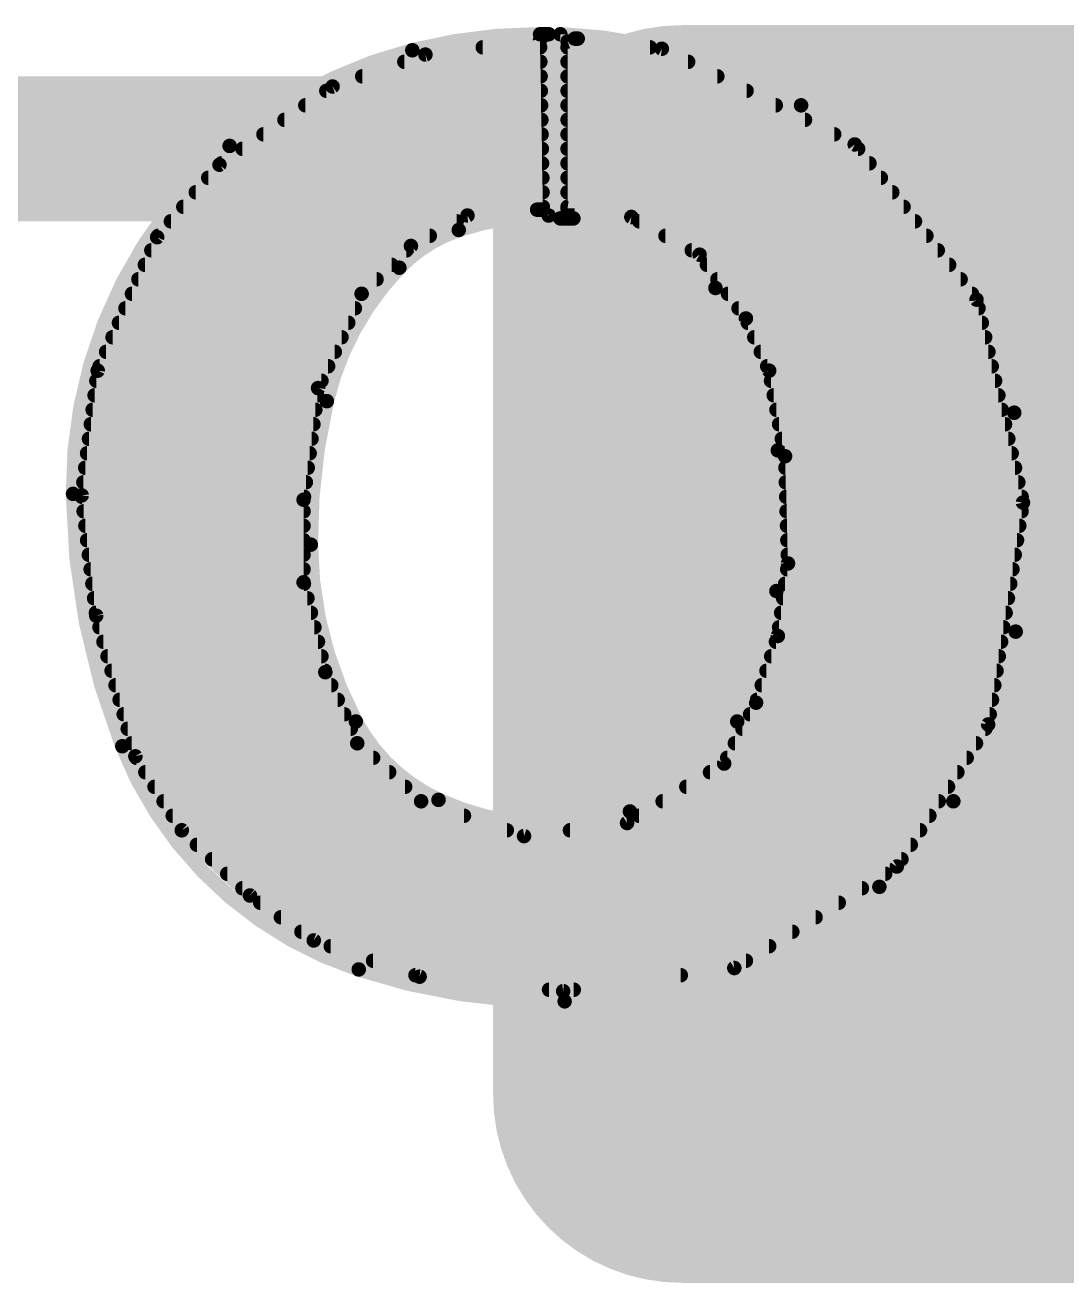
# Model space of a CAD drawing. Extents: x -128 to 56, y -3 to 18.
# Drawn here: x 21.867 to 23.691, y 10.713 to 12.917 of the extents above; entities that cross this region are included whole.
import ezdxf

# ---------------------------------------------------------------- set-up
doc = ezdxf.new("R2010")
doc.units = 0
for name, color, linetype in [('1', 12, 'CONTINUOUS'), ('16', 132, 'CONTINUOUS'), ('22', 53, 'CONTINUOUS'), ('29', 253, 'CONTINUOUS'), ('31', 253, 'CONTINUOUS')]:
    doc.layers.add(name, color=color, linetype=linetype)

# ---------------------------------------------------------------- blocks, each defined once
blk = doc.blocks.new('RECT320000X384000R30')
at = {"const_width": 0.3}
blk.add_lwpolyline([(0.85, -0.9), (0.85, 0.9, 0.4142), (0.7, 1.05), (-0.7, 1.05, 0.4142), (-0.85, 0.9), (-0.85, -0.9, 0.4142), (-0.7, -1.05), (0.7, -1.05, 0.4142)], format="xyb", close=True, dxfattribs=at)
blk.add_solid([(-0.7254, -0.9254), (0.7254, -0.9254), (-0.7254, 0.9254), (0.7254, 0.9254)])
blk = doc.blocks.new('RECT352512X416512R30')
at = {"const_width": 0.3305}
blk.add_lwpolyline([(0.9364, -0.9711), (0.9364, 0.9711, 0.4142), (0.7711, 1.1364), (-0.7711, 1.1364, 0.4142), (-0.9364, 0.9711), (-0.9364, -0.9711, 0.4142), (-0.7711, -1.1364), (0.7711, -1.1364, 0.4142)], format="xyb", close=True, dxfattribs=at)
blk.add_solid([(-0.7965, -0.9965), (0.7965, -0.9965), (-0.7965, 0.9965), (0.7965, 0.9965)])

msp = doc.modelspace()

# ---------------------------------------------------------------- linework, layer by layer
at = {"layer": '16', "const_width": 0.254}
msp.add_lwpolyline([(5.08, 12.7), (44.45, 12.7)], dxfattribs=at)
at = {"layer": '22'}
for points, const_width in [([(22.7686, 12.9007, 0.0624), (22.545, 12.8727)], 0.0254), ([(22.7686, 12.907, 1), (22.7686, 12.8944)], 0.0127), ([(22.7686, 12.8944, 1), (22.7686, 12.907)], 0.0127), ([(22.7902, 12.9007, 1), (22.7774, 12.9007)], 0.0127), ([(22.7838, 12.8944, 1), (22.7838, 12.907)], 0.0127), ([(22.8105, 12.9007, 1), (22.7978, 12.9007)], 0.0127), ([(23.2258, 12.7762, 0.1246), (22.8041, 12.9007)], 0.0254), ([(22.8043, 12.907, 1), (22.8039, 12.8944)], 0.0127), ([(22.6683, 12.8841, 1), (22.6683, 12.8715)], 0.0127), ([(22.7749, 12.8906, 1), (22.7623, 12.8904)], 0.0127), ([(22.7694, 12.8842, 1), (22.7678, 12.8968)], 0.0127), ([(22.7688, 12.8715, 1), (22.7688, 12.8841)], 0.0127), ([(22.8232, 12.888, 1), (22.8104, 12.888)], 0.0127), ([(22.8145, 12.8939, 1), (22.8191, 12.8821)], 0.0127), ([(22.8168, 12.8841, 1), (22.8168, 12.8715)], 0.0127), ([(22.8295, 12.8994, 1), (22.8295, 12.8867)], 0.0127), ([(22.8318, 12.8871, 1), (22.8272, 12.8989)], 0.0127), ([(22.8354, 12.8993, 1), (22.8338, 12.8867)], 0.0127), ([(22.8346, 12.8867, 1), (22.8346, 12.8994)], 0.0127), ([(22.9611, 12.8715, 1), (22.9611, 12.8841)], 0.0127), ([(22.545, 12.8727, 0.1172), (22.225, 12.7051)], 0.0254), ([(22.5434, 12.8789, 1), (22.5466, 12.8665)], 0.0127), ([(22.5466, 12.8665, 1), (22.5434, 12.8789)], 0.0127), ([(22.5671, 12.8714, 1), (22.5687, 12.8588)], 0.0127), ([(22.57, 12.8591, 1), (22.5658, 12.8711)], 0.0127), ([(22.9847, 12.881, 1), (22.9791, 12.8696)], 0.0127), ([(22.9811, 12.869, 1), (22.9827, 12.8816)], 0.0127), ([(22.531, 12.8588, 1), (22.531, 12.8461)], 0.0127), ([(22.7692, 12.8461, 1), (22.7692, 12.8588)], 0.0127), ([(22.8168, 12.8588, 1), (22.8168, 12.8461)], 0.0127), ([(23.028, 12.8461, 1), (23.028, 12.8588)], 0.0127), ([(22.4571, 12.8333, 1), (22.4571, 12.8207)], 0.0127), ([(22.7697, 12.8207, 1), (22.7697, 12.8333)], 0.0127), ([(22.8168, 12.8333, 1), (22.8168, 12.8207)], 0.0127), ([(23.0792, 12.8207, 1), (23.0792, 12.8333)], 0.0127), ([(22.3943, 12.8079, 1), (22.3943, 12.7953)], 0.0127), ([(22.4032, 12.8152, 1), (22.4074, 12.8032)], 0.0127), ([(22.4089, 12.804, 1), (22.4017, 12.8144)], 0.0127), ([(22.7701, 12.7953, 1), (22.7701, 12.8079)], 0.0127), ([(22.8168, 12.8079, 1), (22.8168, 12.7953)], 0.0127), ([(23.1304, 12.7953, 1), (23.1304, 12.8079)], 0.0127), ([(22.3576, 12.7826, 1), (22.3576, 12.7699)], 0.0127), ([(22.7705, 12.7699, 1), (22.7705, 12.7826)], 0.0127), ([(22.8168, 12.7826, 1), (22.8168, 12.7699)], 0.0127), ([(23.1815, 12.7699, 1), (23.1815, 12.7826)], 0.0127), ([(23.5991, 12.2377, 0.2183), (23.2258, 12.7762)], 0.0254), ([(23.229, 12.7817, 1), (23.2226, 12.7707)], 0.0127), ([(23.2226, 12.7707, 1), (23.229, 12.7817)], 0.0127), ([(22.3209, 12.7571, 1), (22.3209, 12.7445)], 0.0127), ([(22.771, 12.7445, 1), (22.771, 12.7571)], 0.0127), ([(22.8168, 12.7571, 1), (22.8168, 12.7445)], 0.0127), ([(23.2327, 12.7445, 1), (23.2327, 12.7571)], 0.0127), ([(22.2842, 12.7317, 1), (22.2842, 12.7191)], 0.0127), ([(22.7714, 12.7191, 1), (22.7714, 12.7317)], 0.0127), ([(22.8168, 12.7317, 1), (22.8168, 12.7191)], 0.0127), ([(23.2838, 12.7191, 1), (23.2838, 12.7317)], 0.0127), ([(22.225, 12.7051, 0.2195), (21.9507, 12.0955)], 0.0254), ([(22.2208, 12.7099, 1), (22.2292, 12.7003)], 0.0127), ([(22.2292, 12.7003, 1), (22.2208, 12.7099)], 0.0127), ([(23.3247, 12.7115, 1), (23.3147, 12.7037)], 0.0127), ([(23.3169, 12.7019, 1), (23.3225, 12.7133)], 0.0127), ([(22.2475, 12.7064, 1), (22.2475, 12.6937)], 0.0127), ([(22.7718, 12.6937, 1), (22.7718, 12.7064)], 0.0127), ([(22.8168, 12.7064, 1), (22.8168, 12.6937)], 0.0127), ([(23.3257, 12.6937, 1), (23.3257, 12.7064)], 0.0127), ([(22.2036, 12.6773, 1), (22.2108, 12.6669)], 0.0127), ([(22.212, 12.668, 1), (22.2024, 12.6762)], 0.0127), ([(22.2108, 12.6809, 1), (22.2108, 12.6683)], 0.0127), ([(22.7722, 12.6683, 1), (22.7722, 12.6809)], 0.0127), ([(22.8168, 12.6809, 1), (22.8168, 12.6683)], 0.0127), ([(23.3456, 12.6683, 1), (23.3456, 12.6809)], 0.0127), ([(22.1875, 12.6555, 1), (22.1875, 12.6429)], 0.0127), ([(22.7727, 12.6429, 1), (22.7727, 12.6555)], 0.0127), ([(22.8168, 12.6555, 1), (22.8168, 12.6429)], 0.0127), ([(23.3656, 12.6429, 1), (23.3656, 12.6555)], 0.0127), ([(22.1657, 12.6302, 1), (22.1657, 12.6175)], 0.0127), ([(22.7731, 12.6175, 1), (22.7731, 12.6302)], 0.0127), ([(22.8168, 12.6302, 1), (22.8168, 12.6175)], 0.0127), ([(23.3855, 12.6175, 1), (23.3855, 12.6302)], 0.0127), ([(22.1438, 12.6047, 1), (22.1438, 12.5921)], 0.0127), ([(22.7635, 12.5997, 1), (22.7635, 12.587)], 0.0127), ([(22.764, 12.587, 1), (22.763, 12.5996)], 0.0127), ([(22.7735, 12.5921, 1), (22.7735, 12.6047)], 0.0127), ([(22.7736, 12.587, 1), (22.7736, 12.5997)], 0.0127), ([(22.8168, 12.6047, 1), (22.8168, 12.5921)], 0.0127), ([(22.8177, 12.6022, 1), (22.8159, 12.5896)], 0.0127), ([(23.4054, 12.5921, 1), (23.4054, 12.6047)], 0.0127), ([(22.122, 12.5793, 1), (22.122, 12.5667)], 0.0127), ([(22.7838, 12.5832, 0.0828), (22.6263, 12.5578)], 0.0254), ([(22.6227, 12.5667, 1), (22.6227, 12.5793)], 0.0127), ([(22.6411, 12.5895, 1), (22.6421, 12.5769)], 0.0127), ([(22.6446, 12.5776, 1), (22.6386, 12.5888)], 0.0127), ([(22.7673, 12.5932, 1), (22.7799, 12.5934)], 0.0127), ([(22.7774, 12.5832, 1), (22.7902, 12.5832)], 0.0127), ([(22.7838, 12.5769, 1), (22.7838, 12.5895)], 0.0127), ([(22.8041, 12.5845, 1), (22.8041, 12.5718)], 0.0127), ([(22.7978, 12.5781, 1), (22.8105, 12.5781)], 0.0127), ([(22.8104, 12.5959, 1), (22.8232, 12.5959)], 0.0127), ([(23.0759, 12.4562, 0.2316), (22.827, 12.5781)], 0.0254), ([(22.827, 12.5844, 1), (22.827, 12.5718)], 0.0127), ([(22.827, 12.5718, 1), (22.827, 12.5845)], 0.0127), ([(22.9317, 12.5862, 1), (22.9255, 12.575)], 0.0127), ([(22.9277, 12.5743, 1), (22.9295, 12.5869)], 0.0127), ([(22.9423, 12.5793, 1), (22.9423, 12.5667)], 0.0127), ([(23.4254, 12.5667, 1), (23.4254, 12.5793)], 0.0127), ([(22.1001, 12.554, 1), (22.1001, 12.5413)], 0.0127), ([(22.6263, 12.5578, 0.1209), (22.5222, 12.4917)], 0.0254), ([(22.5755, 12.5413, 1), (22.5755, 12.554)], 0.0127), ([(22.6243, 12.5638, 1), (22.6283, 12.5518)], 0.0127), ([(22.6283, 12.5518, 1), (22.6243, 12.5638)], 0.0127), ([(22.9883, 12.554, 1), (22.9883, 12.5413)], 0.0127), ([(23.4453, 12.5413, 1), (23.4453, 12.554)], 0.0127), ([(22.0932, 12.5492, 1), (22.1028, 12.541)], 0.0127), ([(22.1038, 12.5425, 1), (22.0922, 12.5477)], 0.0127), ([(22.5395, 12.5354, 1), (22.5455, 12.5242)], 0.0127), ([(22.5469, 12.5252, 1), (22.5381, 12.5344)], 0.0127), ([(22.0878, 12.5285, 1), (22.0878, 12.5159)], 0.0127), ([(22.5347, 12.5159, 1), (22.5347, 12.5285)], 0.0127), ([(23.0343, 12.5285, 1), (23.0343, 12.5159)], 0.0127), ([(23.0531, 12.5183, 1), (23.0429, 12.5109)], 0.0127), ([(23.0449, 12.509, 1), (23.0511, 12.5202)], 0.0127), ([(23.4653, 12.5159, 1), (23.4653, 12.5285)], 0.0127), ([(22.0765, 12.5031, 1), (22.0765, 12.4905)], 0.0127), ([(22.5222, 12.4917, 0.1342), (22.3952, 12.258)], 0.0254), ([(22.5085, 12.4905, 1), (22.5085, 12.5031)], 0.0127), ([(22.5176, 12.4961, 1), (22.5268, 12.4873)], 0.0127), ([(22.5268, 12.4873, 1), (22.5176, 12.4961)], 0.0127), ([(23.0609, 12.5031, 1), (23.0609, 12.4905)], 0.0127), ([(23.4852, 12.4905, 1), (23.4852, 12.5031)], 0.0127), ([(22.0652, 12.4778, 1), (22.0652, 12.4651)], 0.0127), ([(22.4823, 12.4651, 1), (22.4823, 12.4778)], 0.0127), ([(23.0794, 12.4778, 1), (23.0794, 12.4651)], 0.0127), ([(23.5052, 12.4651, 1), (23.5052, 12.4778)], 0.0127), ([(22.0539, 12.4523, 1), (22.0539, 12.4397)], 0.0127), ([(22.4517, 12.4506, 1), (22.4605, 12.4414)], 0.0127), ([(22.4619, 12.4433, 1), (22.4503, 12.4487)], 0.0127), ([(22.4561, 12.4397, 1), (22.4561, 12.4523)], 0.0127), ([(23.1851, 12.1717, 0.1478), (23.0759, 12.4562)], 0.0254), ([(23.0809, 12.4601, 1), (23.0709, 12.4523)], 0.0127), ([(23.0709, 12.4523, 1), (23.0809, 12.4601)], 0.0127), ([(23.0978, 12.4523, 1), (23.0978, 12.4397)], 0.0127), ([(23.5251, 12.4397, 1), (23.5251, 12.4523)], 0.0127), ([(22.0425, 12.4269, 1), (22.0425, 12.4143)], 0.0127), ([(22.4444, 12.4143, 1), (22.4444, 12.4269)], 0.0127), ([(23.1163, 12.4269, 1), (23.1163, 12.4143)], 0.0127), ([(23.5393, 12.4372, 1), (23.5269, 12.4344)], 0.0127), ([(23.5281, 12.4319, 1), (23.5381, 12.4397)], 0.0127), ([(23.5366, 12.4143, 1), (23.5366, 12.4269)], 0.0127), ([(22.0312, 12.4016, 1), (22.0312, 12.3889)], 0.0127), ([(22.4327, 12.3889, 1), (22.4327, 12.4016)], 0.0127), ([(23.135, 12.4054, 1), (23.1234, 12.4002)], 0.0127), ([(23.1241, 12.3991, 1), (23.1343, 12.4065)], 0.0127), ([(23.1326, 12.4016, 1), (23.1326, 12.3889)], 0.0127), ([(23.5424, 12.3889, 1), (23.5424, 12.4016)], 0.0127), ([(22.0199, 12.3762, 1), (22.0199, 12.3635)], 0.0127), ([(22.4209, 12.3635, 1), (22.4209, 12.3762)], 0.0127), ([(23.1439, 12.3762, 1), (23.1439, 12.3635)], 0.0127), ([(23.5482, 12.3635, 1), (23.5482, 12.3762)], 0.0127), ([(22.0086, 12.3507, 1), (22.0086, 12.3381)], 0.0127), ([(22.4092, 12.3381, 1), (22.4092, 12.3507)], 0.0127), ([(23.1552, 12.3507, 1), (23.1552, 12.3381)], 0.0127), ([(23.554, 12.3381, 1), (23.554, 12.3507)], 0.0127), ([(22.0002, 12.3106, 1), (21.9876, 12.3122)], 0.0127), ([(21.9881, 12.314, 1), (21.9997, 12.3088)], 0.0127), ([(21.9973, 12.3254, 1), (21.9973, 12.3127)], 0.0127), ([(22.3975, 12.3127, 1), (22.3975, 12.3254)], 0.0127), ([(23.1665, 12.3254, 1), (23.1665, 12.3127)], 0.0127), ([(23.1761, 12.3126, 1), (23.1637, 12.3102)], 0.0127), ([(23.1641, 12.3088, 1), (23.1757, 12.314)], 0.0127), ([(23.5598, 12.3127, 1), (23.5598, 12.3254)], 0.0127), ([(21.9916, 12.3, 1), (21.9916, 12.2873)], 0.0127), ([(22.3858, 12.2873, 1), (22.3858, 12.3)], 0.0127), ([(23.1732, 12.3, 1), (23.1732, 12.2873)], 0.0127), ([(23.5656, 12.2873, 1), (23.5656, 12.3)], 0.0127), ([(21.9884, 12.2745, 1), (21.9884, 12.2619)], 0.0127), ([(22.3862, 12.2801, 1), (22.3736, 12.2817)], 0.0127), ([(22.3741, 12.2836, 1), (22.3857, 12.2782)], 0.0127), ([(22.3783, 12.2619, 1), (22.3783, 12.2745)], 0.0127), ([(23.1779, 12.2745, 1), (23.1779, 12.2619)], 0.0127), ([(23.5714, 12.2619, 1), (23.5714, 12.2745)], 0.0127), ([(21.9851, 12.2492, 1), (21.9851, 12.2365)], 0.0127), ([(22.3952, 12.258, 0.0602), (22.3672, 12.0066)], 0.0254), ([(22.375, 12.2365, 1), (22.375, 12.2492)], 0.0127), ([(22.389, 12.2595, 1), (22.4014, 12.2565)], 0.0127), ([(22.4014, 12.2565, 1), (22.389, 12.2595)], 0.0127), ([(23.1827, 12.2492, 1), (23.1827, 12.2365)], 0.0127), ([(23.5772, 12.2365, 1), (23.5772, 12.2492)], 0.0127), ([(23.6017, 11.8542, 0.0851), (23.5991, 12.2377)], 0.0254), ([(23.6054, 12.2388, 1), (23.5928, 12.2366)], 0.0127), ([(21.9819, 12.2238, 1), (21.9819, 12.2111)], 0.0127), ([(22.3717, 12.2111, 1), (22.3717, 12.2238)], 0.0127), ([(23.1874, 12.2238, 1), (23.1874, 12.2111)], 0.0127), ([(23.583, 12.2111, 1), (23.583, 12.2238)], 0.0127), ([(23.5928, 12.2366, 1), (23.6054, 12.2388)], 0.0127), ([(21.9786, 12.1983, 1), (21.9786, 12.1857)], 0.0127), ([(22.3684, 12.1857, 1), (22.3684, 12.1983)], 0.0127), ([(23.1826, 11.9253, 0.0416), (23.1851, 12.1717)], 0.0254), ([(23.1914, 12.1722, 1), (23.1788, 12.1712)], 0.0127), ([(23.1921, 12.1983, 1), (23.1921, 12.1857)], 0.0127), ([(23.5888, 12.1857, 1), (23.5888, 12.1983)], 0.0127), ([(21.9753, 12.173, 1), (21.9753, 12.1603)], 0.0127), ([(22.3651, 12.1603, 1), (22.3651, 12.173)], 0.0127), ([(23.1788, 12.1712, 1), (23.1914, 12.1722)], 0.0127), ([(23.1969, 12.173, 1), (23.1969, 12.1603)], 0.0127), ([(23.2041, 12.1617, 1), (23.1915, 12.1613)], 0.0127), ([(23.1916, 12.1603, 1), (23.204, 12.1627)], 0.0127), ([(23.5946, 12.1603, 1), (23.5946, 12.173)], 0.0127), ([(21.9721, 12.1476, 1), (21.9721, 12.1349)], 0.0127), ([(22.3618, 12.1349, 1), (22.3618, 12.1476)], 0.0127), ([(23.1984, 12.1476, 1), (23.1984, 12.1349)], 0.0127), ([(23.6005, 12.1349, 1), (23.6005, 12.1476)], 0.0127), ([(21.9688, 12.1221, 1), (21.9688, 12.1095)], 0.0127), ([(22.3585, 12.1095, 1), (22.3585, 12.1221)], 0.0127), ([(23.199, 12.1221, 1), (23.199, 12.1095)], 0.0127), ([(23.6063, 12.1095, 1), (23.6063, 12.1221)], 0.0127), ([(21.9507, 12.0955, 0.092), (22.037, 11.6535)], 0.0254), ([(21.957, 12.0956, 1), (21.9444, 12.0954)], 0.0127), ([(21.9444, 12.0954, 1), (21.957, 12.0956)], 0.0127), ([(21.9722, 12.0937, 1), (21.9596, 12.0921)], 0.0127), ([(21.9596, 12.0937, 1), (21.9722, 12.0921)], 0.0127), ([(21.9662, 12.0968, 1), (21.9662, 12.0841)], 0.0127), ([(22.3609, 12.0853, 1), (22.3482, 12.0853)], 0.0127), ([(22.3552, 12.0841, 1), (22.3552, 12.0968)], 0.0127), ([(23.1997, 12.0968, 1), (23.1997, 12.0841)], 0.0127), ([(23.6121, 12.0841, 1), (23.6121, 12.0968)], 0.0127), ([(21.9693, 12.0714, 1), (21.9693, 12.0587)], 0.0127), ([(22.3482, 12.0861, 1), (22.3608, 12.0845)], 0.0127), ([(22.3545, 12.0587, 1), (22.3545, 12.0714)], 0.0127), ([(23.2004, 12.0714, 1), (23.2004, 12.0587)], 0.0127), ([(23.6207, 12.0792, 1), (23.6081, 12.0812)], 0.0127), ([(23.6082, 12.0788, 1), (23.6206, 12.0816)], 0.0127), ([(23.612, 12.0587, 1), (23.612, 12.0714)], 0.0127), ([(21.9723, 12.0459, 1), (21.9723, 12.0333)], 0.0127), ([(22.3545, 12.0333, 1), (22.3545, 12.0459)], 0.0127), ([(23.2011, 12.0459, 1), (23.2011, 12.0333)], 0.0127), ([(23.608, 12.0333, 1), (23.608, 12.0459)], 0.0127), ([(21.9754, 12.0206, 1), (21.9754, 12.0079)], 0.0127), ([(22.3545, 12.0079, 1), (22.3545, 12.0206)], 0.0127), ([(22.3672, 12.0066, 0.1204), (22.446, 11.6967)], 0.0254), ([(22.3735, 12.0067, 1), (22.3609, 12.0065)], 0.0127), ([(22.3609, 12.0065, 1), (22.3735, 12.0067)], 0.0127), ([(23.2018, 12.0206, 1), (23.2018, 12.0079)], 0.0127), ([(23.604, 12.0079, 1), (23.604, 12.0206)], 0.0127), ([(21.9784, 11.9952, 1), (21.9784, 11.9825)], 0.0127), ([(22.3545, 11.9825, 1), (22.3545, 11.9952)], 0.0127), ([(23.2025, 11.9952, 1), (23.2025, 11.9825)], 0.0127), ([(23.2092, 11.9727, 1), (23.1966, 11.9745)], 0.0127), ([(23.6, 11.9825, 1), (23.6, 11.9952)], 0.0127), ([(21.9815, 11.9697, 1), (21.9815, 11.9571)], 0.0127), ([(22.3545, 11.9571, 1), (22.3545, 11.9697)], 0.0127), ([(23.2015, 11.9697, 1), (23.2015, 11.9571)], 0.0127), ([(23.1966, 11.9734, 1), (23.2092, 11.9738)], 0.0127), ([(23.5961, 11.9571, 1), (23.5961, 11.9697)], 0.0127), ([(21.9846, 11.9444, 1), (21.9846, 11.9317)], 0.0127), ([(22.3607, 11.942, 1), (22.3483, 11.939)], 0.0127), ([(22.3482, 11.9405, 1), (22.3609, 11.9405)], 0.0127), ([(22.3551, 11.9317, 1), (22.3551, 11.9444)], 0.0127), ([(23.1979, 11.9444, 1), (23.1979, 11.9317)], 0.0127), ([(23.5921, 11.9317, 1), (23.5921, 11.9444)], 0.0127), ([(21.9876, 11.919, 1), (21.9876, 11.9063)], 0.0127), ([(22.3613, 11.9063, 1), (22.3613, 11.919)], 0.0127), ([(23.114, 11.6967, 0.0995), (23.1826, 11.9253)], 0.0254), ([(23.1763, 11.9259, 1), (23.1889, 11.9247)], 0.0127), ([(23.1889, 11.9247, 1), (23.1763, 11.9259)], 0.0127), ([(23.1944, 11.919, 1), (23.1944, 11.9063)], 0.0127), ([(23.5881, 11.9063, 1), (23.5881, 11.919)], 0.0127), ([(21.9907, 11.8935, 1), (21.9907, 11.8809)], 0.0127), ([(22.3674, 11.8809, 1), (22.3674, 11.8935)], 0.0127), ([(23.1908, 11.8935, 1), (23.1908, 11.8809)], 0.0127), ([(23.5841, 11.8809, 1), (23.5841, 11.8935)], 0.0127), ([(21.9974, 11.8838, 1), (21.9852, 11.8804)], 0.0127), ([(21.985, 11.8813, 1), (21.9976, 11.8829)], 0.0127), ([(21.997, 11.8681, 1), (21.997, 11.8555)], 0.0127), ([(22.3736, 11.8555, 1), (22.3736, 11.8681)], 0.0127), ([(23.1788, 11.8475, 1), (23.1914, 11.8457)], 0.0127), ([(23.1911, 11.8446, 1), (23.1791, 11.8486)], 0.0127), ([(23.1872, 11.8681, 1), (23.1872, 11.8555)], 0.0127), ([(23.4925, 11.557, 0.0949), (23.6017, 11.8542)], 0.0254), ([(23.5801, 11.8555, 1), (23.5801, 11.8681)], 0.0127), ([(23.5954, 11.8552, 1), (23.608, 11.8532)], 0.0127), ([(23.608, 11.8532, 1), (23.5954, 11.8552)], 0.0127), ([(22.004, 11.8428, 1), (22.004, 11.8301)], 0.0127), ([(22.3797, 11.8301, 1), (22.3797, 11.8428)], 0.0127), ([(23.1818, 11.8428, 1), (23.1818, 11.8301)], 0.0127), ([(23.5761, 11.8301, 1), (23.5761, 11.8428)], 0.0127), ([(22.0111, 11.8173, 1), (22.0111, 11.8047)], 0.0127), ([(22.3858, 11.8047, 1), (22.3858, 11.8173)], 0.0127), ([(23.1735, 11.8173, 1), (23.1735, 11.8047)], 0.0127), ([(23.5721, 11.8047, 1), (23.5721, 11.8173)], 0.0127), ([(22.0182, 11.7919, 1), (22.0182, 11.7793)], 0.0127), ([(22.3984, 11.7857, 1), (22.3868, 11.7805)], 0.0127), ([(22.3864, 11.7816, 1), (22.3988, 11.7846)], 0.0127), ([(22.392, 11.7793, 1), (22.392, 11.7919)], 0.0127), ([(23.1652, 11.7919, 1), (23.1652, 11.7793)], 0.0127), ([(23.5682, 11.7793, 1), (23.5682, 11.7919)], 0.0127), ([(22.0252, 11.7666, 1), (22.0252, 11.7539)], 0.0127), ([(22.4029, 11.7539, 1), (22.4029, 11.7666)], 0.0127), ([(23.1569, 11.7666, 1), (23.1569, 11.7539)], 0.0127), ([(23.5642, 11.7539, 1), (23.5642, 11.7666)], 0.0127), ([(22.0323, 11.7411, 1), (22.0323, 11.7285)], 0.0127), ([(22.4143, 11.7285, 1), (22.4143, 11.7411)], 0.0127), ([(23.1487, 11.7411, 1), (23.1487, 11.7285)], 0.0127), ([(23.5602, 11.7285, 1), (23.5602, 11.7411)], 0.0127), ([(22.0394, 11.7157, 1), (22.0394, 11.7031)], 0.0127), ([(22.4257, 11.7031, 1), (22.4257, 11.7157)], 0.0127), ([(23.1364, 11.7157, 1), (23.1364, 11.7031)], 0.0127), ([(23.141, 11.7317, 1), (23.153, 11.7277)], 0.0127), ([(23.1526, 11.7268, 1), (23.1414, 11.7326)], 0.0127), ([(23.5562, 11.7031, 1), (23.5562, 11.7157)], 0.0127), ([(22.446, 11.6967, 0.1633), (22.5908, 11.5595)], 0.0254), ([(22.4516, 11.6997, 1), (22.4404, 11.6937)], 0.0127), ([(22.4404, 11.6937, 1), (22.4516, 11.6997)], 0.0127), ([(22.926, 11.5392, 0.1942), (23.114, 11.6967)], 0.0254), ([(23.1084, 11.6997, 1), (23.1196, 11.6937)], 0.0127), ([(23.1196, 11.6937, 1), (23.1084, 11.6997)], 0.0127), ([(23.5587, 11.6882, 1), (23.5481, 11.695)], 0.0127), ([(22.0465, 11.6904, 1), (22.0465, 11.6777)], 0.0127), ([(22.4371, 11.6777, 1), (22.4371, 11.6904)], 0.0127), ([(23.1231, 11.6904, 1), (23.1231, 11.6777)], 0.0127), ([(23.5471, 11.6926, 1), (23.5597, 11.6906)], 0.0127), ([(23.5485, 11.6777, 1), (23.5485, 11.6904)], 0.0127), ([(22.037, 11.6535, 0.2224), (22.4511, 11.2624)], 0.0254), ([(22.0429, 11.6558, 1), (22.0311, 11.6512)], 0.0127), ([(22.0311, 11.6512, 1), (22.0429, 11.6558)], 0.0127), ([(22.0535, 11.6649, 1), (22.0535, 11.6523)], 0.0127), ([(22.4528, 11.6633, 1), (22.4442, 11.6539)], 0.0127), ([(22.4427, 11.656, 1), (22.4543, 11.6612)], 0.0127), ([(22.4485, 11.6523, 1), (22.4485, 11.6649)], 0.0127), ([(23.1098, 11.6649, 1), (23.1098, 11.6523)], 0.0127), ([(23.5322, 11.6523, 1), (23.5322, 11.6649)], 0.0127), ([(22.0653, 11.6391, 1), (22.0545, 11.6323)], 0.0127), ([(22.0538, 11.634, 1), (22.066, 11.6374)], 0.0127), ([(22.0615, 11.6395, 1), (22.0615, 11.6269)], 0.0127), ([(22.4764, 11.6269, 1), (22.4764, 11.6395)], 0.0127), ([(23.0944, 11.6176, 1), (23.0878, 11.6284)], 0.0127), ([(23.0964, 11.6395, 1), (23.0964, 11.6269)], 0.0127), ([(23.5159, 11.6269, 1), (23.5159, 11.6395)], 0.0127), ([(22.0774, 11.6142, 1), (22.0774, 11.6015)], 0.0127), ([(22.5044, 11.6015, 1), (22.5044, 11.6142)], 0.0127), ([(23.0663, 11.6142, 1), (23.0663, 11.6015)], 0.0127), ([(23.0855, 11.6259, 1), (23.0967, 11.6201)], 0.0127), ([(23.4995, 11.6015, 1), (23.4995, 11.6142)], 0.0127), ([(22.0934, 11.5887, 1), (22.0934, 11.5761)], 0.0127), ([(22.5324, 11.5761, 1), (22.5324, 11.5887)], 0.0127), ([(23.0248, 11.5887, 1), (23.0248, 11.5761)], 0.0127), ([(23.4832, 11.5761, 1), (23.4832, 11.5887)], 0.0127), ([(22.1093, 11.5633, 1), (22.1093, 11.5507)], 0.0127), ([(22.5623, 11.563, 1), (22.5583, 11.551)], 0.0127), ([(22.556, 11.5523, 1), (22.5646, 11.5617)], 0.0127), ([(22.5603, 11.5507, 1), (22.5603, 11.5633)], 0.0127), ([(22.5908, 11.5595, 0.1897), (22.926, 11.5392)], 0.0254), ([(22.5935, 11.5653, 1), (22.5881, 11.5537)], 0.0127), ([(22.5881, 11.5537, 1), (22.5935, 11.5653)], 0.0127), ([(22.9833, 11.5633, 1), (22.9833, 11.5507)], 0.0127), ([(23.3629, 11.4071, 0.0859), (23.4925, 11.557)], 0.0254), ([(23.4669, 11.5507, 1), (23.4669, 11.5633)], 0.0127), ([(23.4979, 11.5537, 1), (23.4871, 11.5603)], 0.0127), ([(22.924, 11.5452, 1), (22.928, 11.5332)], 0.0127), ([(22.928, 11.5332, 1), (22.924, 11.5452)], 0.0127), ([(23.4871, 11.5603, 1), (23.4979, 11.5537)], 0.0127), ([(22.1253, 11.538, 1), (22.1253, 11.5253)], 0.0127), ([(22.6354, 11.5253, 1), (22.6354, 11.538)], 0.0127), ([(22.9177, 11.5243, 1), (22.9243, 11.5135)], 0.0127), ([(22.9218, 11.5126, 1), (22.9202, 11.5252)], 0.0127), ([(22.9418, 11.538, 1), (22.9418, 11.5253)], 0.0127), ([(23.4505, 11.5253, 1), (23.4505, 11.538)], 0.0127), ([(22.1456, 11.5108, 1), (22.1368, 11.5016)], 0.0127), ([(22.1412, 11.5125, 1), (22.1412, 11.4999)], 0.0127), ([(22.1358, 11.5028, 1), (22.1466, 11.5096)], 0.0127), ([(22.7105, 11.4999, 1), (22.7105, 11.5125)], 0.0127), ([(22.7398, 11.5023, 1), (22.7414, 11.4897)], 0.0127), ([(22.7386, 11.49, 1), (22.7426, 11.502)], 0.0127), ([(22.821, 11.5125, 1), (22.821, 11.4999)], 0.0127), ([(23.4342, 11.4999, 1), (23.4342, 11.5125)], 0.0127), ([(22.1677, 11.4871, 1), (22.1677, 11.4745)], 0.0127), ([(23.4179, 11.4745, 1), (23.4179, 11.4871)], 0.0127), ([(22.1943, 11.4618, 1), (22.1943, 11.4491)], 0.0127), ([(23.4016, 11.4491, 1), (23.4016, 11.4618)], 0.0127), ([(22.2208, 11.4363, 1), (22.2208, 11.4237)], 0.0127), ([(23.3731, 11.4237, 1), (23.3731, 11.4363)], 0.0127), ([(23.3881, 11.4461, 1), (23.3987, 11.4393)], 0.0127), ([(23.3968, 11.4373, 1), (23.39, 11.4481)], 0.0127), ([(22.2473, 11.4109, 1), (22.2473, 11.3983)], 0.0127), ([(22.8117, 11.2065, 0.1703), (23.3629, 11.4071)], 0.0254), ([(23.3324, 11.3983, 1), (23.3324, 11.4109)], 0.0127), ([(23.3589, 11.412, 1), (23.3669, 11.4022)], 0.0127), ([(23.3669, 11.4022, 1), (23.3589, 11.412)], 0.0127), ([(22.2643, 11.3971, 1), (22.2569, 11.3867)], 0.0127), ([(22.2562, 11.3873, 1), (22.265, 11.3965)], 0.0127), ([(22.2786, 11.3856, 1), (22.2786, 11.3729)], 0.0127), ([(23.2918, 11.3729, 1), (23.2918, 11.3856)], 0.0127), ([(22.3147, 11.3601, 1), (22.3147, 11.3475)], 0.0127), ([(23.2512, 11.3475, 1), (23.2512, 11.3601)], 0.0127), ([(22.3507, 11.3347, 1), (22.3507, 11.3221)], 0.0127), ([(22.3744, 11.3192, 1), (22.3702, 11.3072)], 0.0127), ([(23.2105, 11.3221, 1), (23.2105, 11.3347)], 0.0127), ([(22.3686, 11.308, 1), (22.376, 11.3184)], 0.0127), ([(22.4021, 11.3094, 1), (22.4021, 11.2967)], 0.0127), ([(23.1699, 11.2967, 1), (23.1699, 11.3094)], 0.0127), ([(22.4762, 11.284, 1), (22.4762, 11.2713)], 0.0127), ([(23.1292, 11.2713, 1), (23.1292, 11.284)], 0.0127), ([(22.4511, 11.2624, 0.083), (22.8117, 11.2065)], 0.0254), ([(22.4531, 11.2684, 1), (22.4491, 11.2564)], 0.0127), ([(22.4491, 11.2564, 1), (22.4531, 11.2684)], 0.0127), ([(22.5504, 11.2585, 1), (22.5504, 11.2459)], 0.0127), ([(22.5583, 11.256, 1), (22.5571, 11.2434)], 0.0127), ([(22.5556, 11.2437, 1), (22.5598, 11.2557)], 0.0127), ([(23.0152, 11.2459, 1), (23.0152, 11.2585)], 0.0127), ([(23.1055, 11.2703, 1), (23.1123, 11.2595)], 0.0127), ([(23.1098, 11.2586, 1), (23.108, 11.2712)], 0.0127), ([(22.7844, 11.2332, 1), (22.7844, 11.2205)], 0.0127), ([(22.8083, 11.2306, 1), (22.8101, 11.218)], 0.0127), ([(22.8086, 11.218, 1), (22.8098, 11.2306)], 0.0127), ([(22.8277, 11.2205, 1), (22.8277, 11.2332)], 0.0127), ([(22.8116, 11.2128, 1), (22.8118, 11.2002)], 0.0127), ([(22.8118, 11.2002, 1), (22.8116, 11.2128)], 0.0127)]:
    msp.add_lwpolyline(points, format="xyb", dxfattribs=dict(at, const_width=const_width))
at = {"layer": '22', "const_width": 0.0254}
for points in [[(22.7838, 12.9007), (22.7686, 12.9007)], [(22.7838, 12.5832), (22.7838, 12.9007)], [(22.8041, 12.9007), (22.8041, 12.5781)], [(22.7686, 12.8905), (22.5679, 12.8651)], [(22.6683, 12.8778), (22.7688, 12.8778)], [(22.7736, 12.5933), (22.7686, 12.8905)], [(22.8295, 12.893), (22.8168, 12.888)], [(22.8168, 12.888), (22.8168, 12.5959)], [(22.8168, 12.8778), (22.9611, 12.8778)], [(22.8346, 12.893), (22.8295, 12.893)], [(22.9819, 12.8753), (22.8346, 12.893)], [(22.5679, 12.8651), (22.4053, 12.8092)], [(23.3197, 12.7076), (22.9819, 12.8753)], [(22.531, 12.8524), (22.7692, 12.8524)], [(22.8168, 12.8524), (23.028, 12.8524)], [(22.4571, 12.827), (22.7697, 12.827)], [(22.8168, 12.827), (23.0792, 12.827)], [(22.4053, 12.8092), (22.2072, 12.6721)], [(22.3943, 12.8016), (22.7701, 12.8016)], [(22.8168, 12.8016), (23.1304, 12.8016)], [(22.3576, 12.7762), (22.7705, 12.7762)], [(22.8168, 12.7762), (23.1815, 12.7762)], [(22.3209, 12.7508), (22.771, 12.7508)], [(22.8168, 12.7508), (23.2327, 12.7508)], [(22.2842, 12.7254), (22.7714, 12.7254)], [(22.8168, 12.7254), (23.2838, 12.7254)], [(23.5331, 12.4358), (23.3197, 12.7076)], [(22.2475, 12.7), (22.7718, 12.7)], [(22.8168, 12.7), (23.3257, 12.7)], [(22.2072, 12.6721), (22.098, 12.5451)], [(22.2108, 12.6746), (22.7722, 12.6746)], [(22.8168, 12.6746), (23.3456, 12.6746)], [(22.1875, 12.6492), (22.7727, 12.6492)], [(22.8168, 12.6492), (23.3656, 12.6492)], [(22.1657, 12.6238), (22.7731, 12.6238)], [(22.8168, 12.6238), (23.3855, 12.6238)], [(22.1438, 12.5984), (22.7735, 12.5984)], [(22.6416, 12.5832), (22.7635, 12.5933)], [(22.7635, 12.5933), (22.7736, 12.5933)], [(22.8168, 12.5984), (23.4054, 12.5984)], [(22.8168, 12.5959), (22.9286, 12.5806)], [(22.122, 12.573), (22.6227, 12.573)], [(22.5425, 12.5298), (22.6416, 12.5832)], [(22.8041, 12.5781), (22.827, 12.5781)], [(22.9286, 12.5806), (23.048, 12.5146)], [(22.9423, 12.573), (23.4254, 12.573)], [(22.1001, 12.5476), (22.5755, 12.5476)], [(22.9883, 12.5476), (23.4453, 12.5476)], [(22.098, 12.5451), (21.9939, 12.3114)], [(22.4561, 12.446), (22.5425, 12.5298)], [(22.0878, 12.5222), (22.5347, 12.5222)], [(23.0343, 12.5222), (23.4653, 12.5222)], [(23.048, 12.5146), (23.1292, 12.4028)], [(22.0765, 12.4968), (22.5085, 12.4968)], [(23.0609, 12.4968), (23.4852, 12.4968)], [(22.0652, 12.4714), (22.4823, 12.4714)], [(23.0794, 12.4714), (23.5052, 12.4714)], [(22.0539, 12.446), (22.4561, 12.446)], [(22.3799, 12.2809), (22.4561, 12.446)], [(23.0978, 12.446), (23.5251, 12.446)], [(22.0425, 12.4206), (22.4444, 12.4206)], [(23.1163, 12.4206), (23.5366, 12.4206)], [(23.6144, 12.0802), (23.5331, 12.4358)], [(22.0312, 12.3952), (22.4327, 12.3952)], [(23.1292, 12.4028), (23.1699, 12.3114)], [(23.1326, 12.3952), (23.5424, 12.3952)], [(22.0199, 12.3698), (22.4209, 12.3698)], [(23.1439, 12.3698), (23.5482, 12.3698)], [(22.0086, 12.3444), (22.4092, 12.3444)], [(23.1552, 12.3444), (23.554, 12.3444)], [(21.9939, 12.3114), (21.9659, 12.0929)], [(21.9973, 12.319), (22.3975, 12.319)], [(23.1665, 12.319), (23.5598, 12.319)], [(23.1699, 12.3114), (23.1978, 12.1615)], [(21.9916, 12.2936), (22.3858, 12.2936)], [(23.1732, 12.2936), (23.5656, 12.2936)], [(21.9884, 12.2682), (22.3783, 12.2682)], [(22.3545, 12.0853), (22.3799, 12.2809)], [(23.1779, 12.2682), (23.5714, 12.2682)], [(21.9851, 12.2428), (22.375, 12.2428)], [(23.1827, 12.2428), (23.5772, 12.2428)], [(21.9819, 12.2174), (22.3717, 12.2174)], [(23.1874, 12.2174), (23.583, 12.2174)], [(21.9786, 12.192), (22.3684, 12.192)], [(23.1921, 12.192), (23.5888, 12.192)], [(21.9753, 12.1666), (22.3651, 12.1666)], [(23.1969, 12.1666), (23.5946, 12.1666)], [(23.1978, 12.1615), (23.2029, 11.9736)], [(21.9721, 12.1412), (22.3618, 12.1412)], [(23.1984, 12.1412), (23.6005, 12.1412)], [(21.9688, 12.1158), (22.3585, 12.1158)], [(23.199, 12.1158), (23.6063, 12.1158)], [(21.9659, 12.0929), (21.9913, 11.8821)], [(21.9662, 12.0904), (22.3552, 12.0904)], [(22.3545, 11.9405), (22.3545, 12.0853)], [(23.1997, 12.0904), (23.6121, 12.0904)], [(21.9693, 12.065), (22.3545, 12.065)], [(23.2004, 12.065), (23.612, 12.065)], [(23.5534, 11.6916), (23.6144, 12.0802)], [(21.9723, 12.0396), (22.3545, 12.0396)], [(23.2011, 12.0396), (23.608, 12.0396)], [(21.9754, 12.0142), (22.3545, 12.0142)], [(23.2018, 12.0142), (23.604, 12.0142)], [(21.9784, 11.9888), (22.3545, 11.9888)], [(23.2029, 11.9736), (23.1851, 11.8466)], [(23.2025, 11.9888), (23.6, 11.9888)], [(21.9815, 11.9634), (22.3545, 11.9634)], [(23.2015, 11.9634), (23.5961, 11.9634)], [(21.9846, 11.938), (22.3551, 11.938)], [(22.3926, 11.7831), (22.3545, 11.9405)], [(23.1979, 11.938), (23.5921, 11.938)], [(21.9876, 11.9126), (22.3613, 11.9126)], [(23.1944, 11.9126), (23.5881, 11.9126)], [(21.9907, 11.8872), (22.3674, 11.8872)], [(23.1908, 11.8872), (23.5841, 11.8872)], [(21.9913, 11.8821), (22.0599, 11.6357)], [(21.997, 11.8618), (22.3736, 11.8618)], [(23.1851, 11.8466), (23.147, 11.7297)], [(23.1872, 11.8618), (23.5801, 11.8618)], [(22.004, 11.8364), (22.3797, 11.8364)], [(23.1818, 11.8364), (23.5761, 11.8364)], [(22.0111, 11.811), (22.3858, 11.811)], [(23.1735, 11.811), (23.5721, 11.811)], [(22.0182, 11.7856), (22.392, 11.7856)], [(22.4485, 11.6586), (22.3926, 11.7831)], [(23.1652, 11.7856), (23.5682, 11.7856)], [(22.0252, 11.7602), (22.4029, 11.7602)], [(23.1569, 11.7602), (23.5642, 11.7602)], [(22.0323, 11.7348), (22.4143, 11.7348)], [(23.1487, 11.7348), (23.5602, 11.7348)], [(22.0394, 11.7094), (22.4257, 11.7094)], [(23.147, 11.7297), (23.0911, 11.623)], [(23.1364, 11.7094), (23.5562, 11.7094)], [(23.3934, 11.4427), (23.5534, 11.6916)], [(22.0465, 11.684), (22.4371, 11.684)], [(23.1231, 11.684), (23.5485, 11.684)], [(22.0535, 11.6586), (22.4485, 11.6586)], [(22.5603, 11.557), (22.4485, 11.6586)], [(23.1098, 11.6586), (23.5322, 11.6586)], [(22.0599, 11.6357), (22.1412, 11.5062)], [(22.0615, 11.6332), (22.4764, 11.6332)], [(23.0911, 11.623), (22.921, 11.5189)], [(23.0964, 11.6332), (23.5159, 11.6332)], [(22.0774, 11.6078), (22.5044, 11.6078)], [(23.0663, 11.6078), (23.4995, 11.6078)], [(22.0934, 11.5824), (22.5324, 11.5824)], [(23.0248, 11.5824), (23.4832, 11.5824)], [(22.1093, 11.557), (22.5603, 11.557)], [(22.7406, 11.496), (22.5603, 11.557)], [(22.9833, 11.557), (23.4669, 11.557)], [(22.1253, 11.5316), (22.6354, 11.5316)], [(22.921, 11.5189), (22.7406, 11.496)], [(22.9418, 11.5316), (23.4505, 11.5316)], [(22.1412, 11.5062), (22.2606, 11.3919)], [(22.1412, 11.5062), (22.7105, 11.5062)], [(22.821, 11.5062), (23.4342, 11.5062)], [(22.1677, 11.4808), (23.4179, 11.4808)], [(22.1943, 11.4554), (23.4016, 11.4554)], [(22.2208, 11.43), (23.3731, 11.43)], [(23.1089, 11.2649), (23.3934, 11.4427)], [(22.2473, 11.4046), (23.3324, 11.4046)], [(22.2606, 11.3919), (22.3723, 11.3132)], [(22.2786, 11.3792), (23.2918, 11.3792)], [(22.3147, 11.3538), (23.2512, 11.3538)], [(22.3507, 11.3284), (23.2105, 11.3284)], [(22.3723, 11.3132), (22.5577, 11.2497)], [(22.4021, 11.303), (23.1699, 11.303)], [(22.4762, 11.2776), (23.1292, 11.2776)], [(22.5504, 11.2522), (23.0152, 11.2522)], [(22.5577, 11.2497), (22.8092, 11.2243)], [(22.8092, 11.2243), (23.1089, 11.2649)], [(22.7844, 11.2268), (22.8277, 11.2268)]]:
    msp.add_lwpolyline(points, dxfattribs=at)

# ---------------------------------------------------------------- block references
at = {"layer": '1', "rotation": 90}
msp.add_blockref('RECT320000X384000R30', (23.988, 11.815), dxfattribs=at)
at = {"layer": '29', "rotation": 90}
msp.add_blockref('RECT352512X416512R30', (23.988, 11.815), dxfattribs=at)
at = {"layer": '31', "rotation": 90}
msp.add_blockref('RECT320000X384000R30', (23.988, 11.815), dxfattribs=at)

doc.saveas('drawing.dxf')
